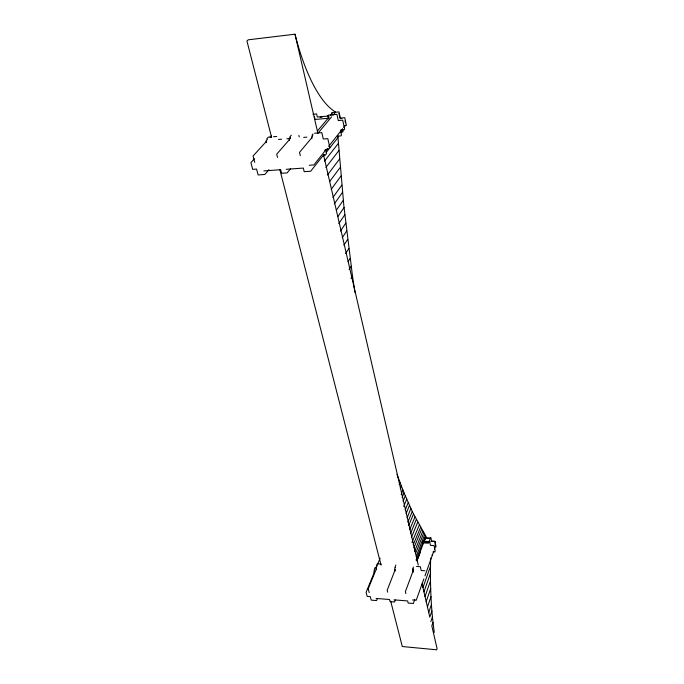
<?xml version="1.0" encoding="UTF-8"?>
<svg xmlns="http://www.w3.org/2000/svg" width="684" height="684" viewBox="0 0 684 684"><rect width="100%" height="100%" fill="white"/><g stroke="black" fill="none" stroke-linecap="round" stroke-linejoin="round"><path stroke-width="1.03" d="M430.663 558.041C430.022 582.862 430.8 607.794 434.28 632.401M433.006 622.346L431.826 625.886L437.067 648.569L436.674 649.8L402.286 646.525L390.701 601.185M430.834 621.619L432.433 616.874M431.895 610.94L429.8 617.13L422.096 583.828M428.723 612.479L431.442 604.519M427.457 606.982L431.005 596.67M426.2 601.552L430.698 588.616M425.029 596.508L430.518 580.853M400.328 488.752L401.311 485.973M423.952 591.84L430.458 573.423M435.999 546.798L435.178 541.557L430.963 541.292M422.96 587.539L430.484 566.369M435.281 545.259L434.802 541.241L431.271 541.027M432.091 555.246L432.433 554.288M423.875 578.861L416.223 600.253L412.52 599.962M424.944 575.885L433.776 551.193M434.46 549.286L435.674 545.883M401.166 494.506L402.842 489.864M414.812 599.5L413.367 603.502L408.177 603.091L407.655 600.945L394.001 599.859M428.859 542.241L430.45 537.906M422.396 542.113L422.755 541.164L429.637 541.566L429.287 542.523L422.396 542.113L422.823 544.002L423.174 543.045M413.145 568.763L412.555 570.345L412.999 572.251L413.589 570.67M413.153 570.772L405.39 591.66L405.86 593.575M416.83 560.871L423.507 542.899L428.509 543.199M424.208 541.001L425.268 538.163L430.253 538.445M417.762 558.999L420.233 552.356M413.41 567.027L412.837 568.549L413.29 570.456M395.292 600.013L394.54 601.997L390.077 601.638L389.529 599.509L376.038 598.432M416.359 556.118L424.738 534.469M394.967 567.335L395.856 565.061M395.267 567.549L394.651 569.114L395.121 571.012M395.249 569.541L387.161 590.275L387.657 592.182M377.388 598.594L376.602 600.561L371.215 600.133L370.275 596.628L367.18 596.388L366.094 592.37L374.524 571.807M416.06 560.102L425.636 535.931M407.142 517.848L410.87 508.486M415.692 553.253L423.781 532.904M406.099 513.701L409.434 505.382M405.193 509.999L408.177 502.62M414.624 551.287L422.772 531.237M403.731 506.485L406.706 499.175M374.567 569.832L373.926 571.388L374.43 573.286M376.337 566.07L377.269 563.813L381.15 564.069M403.073 501.338L405.304 495.891M376.645 566.284L376.003 567.84L376.491 569.721M376.08 567.985L380.124 558.135M376.593 568.259L368.18 588.83L369.198 592.609M374.268 569.618L375.2 567.361M410.486 533.614L416.282 519.524M402.132 497.396L404.013 492.848L396.959 474.303M407.869 522.072L412.255 511.47M411.417 537.444L417.702 522.26M413.906 547.824L421.592 529.279M409.682 529.655L414.974 516.95M399.182 484.486L399.978 482.588M411.982 542.344L419.266 525.081M413.204 544.797L420.549 527.39M408.673 525.474L413.504 514.043M350.995 278.379L352.482 275.96L343.796 205.251L337.802 135.492M349.105 269.47L351.148 266.187M348.053 261.681L350.097 258.449M345.642 253.507L348.814 248.591M343.89 245.197L347.686 239.4M342.257 237.656L346.66 231.038M340.435 231.081L345.771 223.172M338.828 223.54L344.839 214.75M337.768 216.674L344.052 207.611M336.383 210.15L343.308 200.292M334.305 203.858L342.53 192.315M332.928 197.437L341.829 185.116M331.236 189.288L341 176.002M329.628 181.568L340.264 167.332M327.448 174.993L339.555 159.03M325.875 167.469L338.896 150.574M324.472 161.133L338.375 143.358M322.805 155.926L310.69 171.231L304.192 171.693L303.32 168.076L286.245 169.307M341.171 132.722L342.274 131.328M326.088 152.635L337.956 137.612M323.301 156.303L324.567 154.695M327.747 148.496L326.49 150.087L324.669 150.224M325.994 149.71L313.905 164.921L309.262 165.263M328.611 146.419L342.658 128.729M343.761 127.344L345.411 125.266M290.469 168.888L287.152 172.89L281.586 173.283L280.671 169.709L263.879 170.915M318.428 132.679L331.637 116.81M332.954 115.228L335.596 112.056A131.516 44.494 82.9 0 1 295.001 34.2L248.258 39.809L246.933 40.963L271.633 137.518M312.819 135.535L311.511 137.099L311.878 138.69M312.007 137.475L299.507 152.412L300.293 155.653M317.35 131.089L329.235 116.887M330.372 115.528L332.073 113.484M313.067 133.902L312.135 135.013L312.502 136.603M268.949 169.692L264.819 174.471L258.124 174.942L256.56 169.093L252.712 169.375L250.891 162.664L254.439 158.748M289.691 139.322L276.704 154.182L277.524 157.397M290.555 137.39L289.195 138.946L289.58 140.519M291.333 135.21L289.871 136.877L290.264 138.45M266.529 141.237L253.054 156.02L254.756 162.373M270.154 137.253L271.582 135.688M266.769 138.801L268.282 137.151L271.437 136.885M267.444 139.314L266.033 140.861L266.495 142.64M312.947 114.288L316.598 113.954L317.308 117.015L328.38 116.023M320.112 117.263L322.138 117.084M329.064 118.204L315.102 119.443L314.383 116.365M340.076 118.614L341.829 118.46M344.334 125.933L346.403 125.394L344.745 117.708L340.35 118.093L339.007 111.919L331.723 112.578L331.851 115.023M340.564 130.122L344.086 129.823L344.642 129.131L342.693 120.153L338.272 120.538L336.913 114.339L328.371 115.109L327.798 115.784L328.491 118.888M273.54 136.706L276.704 136.441M314.572 133.26L321.822 132.653L323.276 139.006L327.816 138.63L329.782 147.308M340.88 132.021L342.949 131.85L342.846 129.558M278.533 139.476L281.663 139.22M286.887 138.784L290.016 138.527M303.67 137.398L306.851 137.133M337.759 136.167L340.94 135.911L341.487 135.201L340.452 130.456M326.619 149.155L328.431 149.009M323.19 155.371L325.242 155.217L326.593 153.498L325.704 149.608M433.1 551.868L434.87 551.979L435.212 551.022L434.024 545.55L430.467 545.345L429.637 541.566M416.539 566.455L420.335 566.711L421.207 570.516L424.841 570.764M426.303 537.034L412.854 512.744L404.013 492.848M279.816 169.478L381.056 565.112M298.865 135.381L299.241 136.962M323.481 154.644L418.257 565.061M294.992 34.2L317.932 133.406M425.157 539.667L424.738 537.786L430.621 538.12L430.817 537.581L431.638 541.352M338.956 113.476L339.854 117.588M345.044 120.965L345.437 122.787M352.482 275.96L354.953 292.453"/></g></svg>
